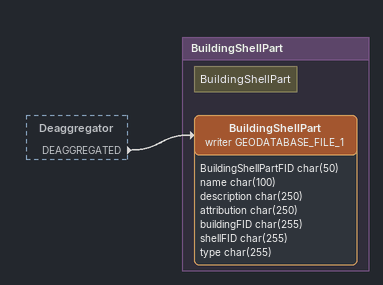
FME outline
Deaggregator [outside]
    DEAGGREGATED -> BuildingShellPart (writer GEODATABASE_FILE_1)

Bookmark: BuildingShellPart
Note: BuildingShellPart
BuildingShellPart (writer GEODATABASE_FILE_1)
    attributes: BuildingShellPartFID char(50), name char(100), description char(250), attribution char(250), buildingFID char(255), shellFID char(255), type char(255)
